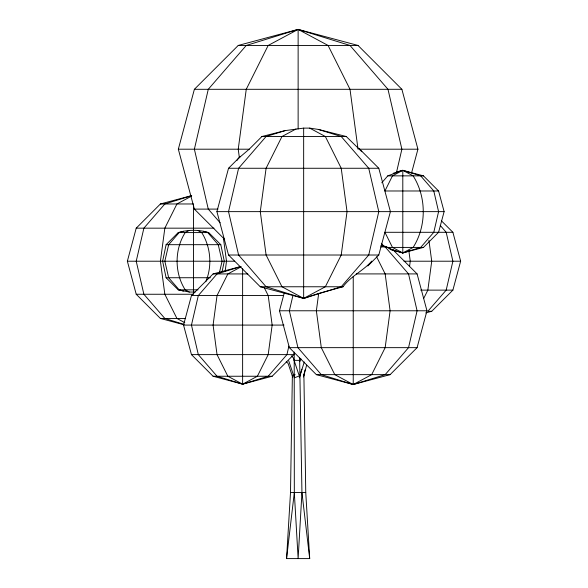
<?xml version="1.0" encoding="UTF-8"?>
<svg xmlns="http://www.w3.org/2000/svg" width="588" height="588" viewBox="0 0 588 588"><rect width="100%" height="100%" fill="white"/><g stroke="black" fill="none" stroke-linecap="round" stroke-linejoin="round"><path stroke-width="0.88" d="M299.601 357.6L301.945 492.553L298.131 558.6L294.316 492.553L294.206 352.094M303.878 374.13L305.76 492.553L309.7 558.6L286.562 558.6L290.501 492.553L292.368 375.041M286.562 558.6L294.316 492.553M225.189 271.039L226.505 261.212L223.396 237.986M371.77 261.101C363.457 270.73 350.742 276.154 343.017 286.768L318.689 293.427L316.366 310.78L321.305 347.655L334.8 374.644L353.234 384.523L390.101 374.644L417.09 347.655L426.969 310.78L417.09 273.912L392.49 249.312M409.535 266.636L410.255 261.212L408.807 250.37M222.088 271.649L224.293 261.212L220.801 244.689L208.703 232.591C198.817 229.541 188.094 229.541 178.208 232.591L166.117 244.689L162.619 261.212L166.117 277.734L178.208 289.833L189.329 292.045L195.106 292.045M303.658 376.033L305.04 369.918M219.456 272.516L222.08 261.212L218.244 244.689L207.77 232.591L203.514 231.275M293 295.169L289.369 310.78L297.925 347.655L321.305 374.644L353.234 384.523L385.162 374.644L408.535 347.655L417.09 310.78L408.535 273.912L385.162 246.923L380.936 245.615M288.906 346.097L286.929 354.623L268.201 376.246L242.624 384.162L213.084 376.246L191.46 354.623L183.544 325.083L191.46 295.551L213.084 273.927L240.014 266.709M381.774 182.794L387.779 175.863L396.43 172.696L401.883 149.198L387.984 89.302L350.007 45.452L298.131 29.4L238.228 45.452L194.378 89.302L178.333 149.198L194.378 209.1L224.689 239.412M303.511 376.967L306.627 365.177M183.89 324.745L160.406 318.453L136.218 294.257L127.361 261.212L136.218 228.166L160.406 203.97L190.85 195.811M318.689 293.427L303.658 298.388L260.286 286.768L228.534 255.016L216.906 211.636L228.534 168.264L240.382 156.415M376.614 256.824L385.162 273.912L390.101 310.78L385.162 347.655L371.667 374.644L353.234 384.523L316.366 374.644L289.369 347.655L279.491 310.78L284.195 293.228M240.918 266.54L217.038 273.927L198.318 295.551L191.46 325.083L198.318 354.623L217.038 376.246L242.624 384.162L272.156 376.246L293.779 354.623L294.25 352.874M367.801 265.996L378.79 255.016L390.41 211.636L378.79 168.264L358.901 148.374M411.556 172.982L417.928 149.198L401.883 89.302L358.033 45.452L298.131 29.4L246.254 45.452L208.277 89.302L194.378 149.198L208.277 209.1L220.147 222.808M396.43 172.696L398.267 171.542L402.802 170.329L423.463 175.863L438.582 190.982L444.116 211.636L438.582 232.297L423.463 247.416L402.802 252.95L391.02 249.79M425.712 312.904L431.724 311.295L452.892 290.127L460.639 261.212L452.892 232.297L441.345 220.75M301.864 369.198L299.314 377.768L304.268 362.002M294.382 375.997L295.036 374.284M299.961 361.422L300.946 358.849M205.749 281.77C212.393 266.21 210.835 246.938 201.721 232.591L197.59 230.378M423.779 298.27L427.851 290.127L431.724 261.212L428.939 240.426M236.942 160.465L238.456 158.341L249.216 149.198L261.91 136.512L285.114 130.624L303.658 128.111L309.678 128.111L318.321 129.419L346.266 136.512L361.796 151.689M358.033 149.198L350.007 89.302L328.082 45.452L298.131 29.4L268.179 45.452L246.254 89.302L238.228 149.198L239.375 157.724M296.043 128.97L281.975 136.512L266.092 168.264L260.286 211.636L266.092 255.016L281.975 286.768L303.658 298.388L341.224 286.768L368.727 255.016L378.79 211.636L368.727 168.264L341.224 136.512L318.321 129.419M191.093 196.377L176.929 203.97L164.838 228.166L160.406 261.212L164.838 294.257L176.929 318.453L184.801 322.672M189.329 230.378L185.198 232.591C174.401 249.584 174.401 272.832 185.198 289.833L189.329 292.045M388.793 248.614L402.802 252.95L420.692 247.416L433.79 232.297L438.582 211.636L433.79 190.982L420.692 175.863L402.802 170.329L392.475 175.863L384.92 190.982L438.582 190.982M241.065 266.842L227.85 273.927L217.038 295.551L213.084 325.083L217.038 354.623L227.85 376.246L242.624 384.162L257.39 376.246L268.201 354.623L272.156 325.083L268.201 295.551L264.196 287.539M285.114 130.624L266.092 136.512L238.596 168.264L228.534 211.636L238.596 255.016L266.092 286.768L303.658 298.388L325.348 286.768L341.224 255.016L347.038 211.636L341.224 168.264L325.348 136.512L309.678 128.111M452.892 232.297L384.92 232.297L392.475 247.416L402.802 252.95L413.136 247.416C426.623 226.167 426.623 197.105 413.136 175.863L402.802 170.329L393.159 173.313M191.725 195.65L164.838 203.97L143.884 228.166L136.218 261.212L143.884 294.257L164.838 318.453L183.919 324.356M183.397 231.275L179.149 232.591L168.668 244.689L164.838 261.212L168.668 277.734L179.149 289.833L183.397 291.148M305.679 297.763L306.936 297.513M238.228 45.452L358.033 45.452M194.378 89.302L401.883 89.302M261.91 136.512L346.266 136.512M178.333 149.198L249.216 149.198M359.209 149.198L417.928 149.198M228.534 168.264L378.79 168.264M398.267 171.542L398.87 171.542M387.779 175.863L423.463 175.863M160.406 203.97L193.459 203.97L193.459 294.257L136.218 294.257M194.378 209.1L217.986 209.1M216.906 211.636L390.41 211.636M390.564 211.636L444.116 211.636M136.218 228.166L214.025 228.166M178.208 232.591L208.703 232.591M166.117 244.689L220.801 244.689M380.664 246.923L386.684 246.923L393.681 250.503M387.213 247.416L423.463 247.416M228.534 255.016L378.79 255.016M127.361 261.212L234.568 261.212M403.985 261.212L460.639 261.212M213.084 273.927L247.835 273.927M356.284 273.912L417.09 273.912M166.117 277.734L210.386 277.734M260.286 286.768L343.017 286.768M178.208 289.833L198.046 289.833M420.692 290.127L452.892 290.127M191.46 295.551L283.357 295.551M279.491 310.78L426.969 310.78M431.724 311.295L427.851 311.295L446.182 290.127L452.892 261.212L446.182 232.297L440.265 225.461M160.406 318.453L185.198 318.453M183.544 325.083L284.011 325.083M289.369 347.655L417.09 347.655M191.46 354.623L293.779 354.623M294.081 360.356L299.615 360.356M316.366 374.644L390.101 374.644M213.084 376.246L272.156 376.246M290.501 492.553L305.76 492.553M381.494 245.071L386.684 246.923M291.229 355.784L293.199 357.702L299.314 375.997L294.382 377.768L288.723 360.856M286.253 361.524L288.127 363.502L292.633 376.967M381.355 243.307L383.692 245.997M301.945 492.553L309.7 558.6M402.802 170.329L402.802 252.95M353.234 276.551L353.234 384.523M303.658 128.111L303.658 298.388M298.131 29.4L298.131 128.97M242.624 268.65L242.624 384.162"/></g></svg>
